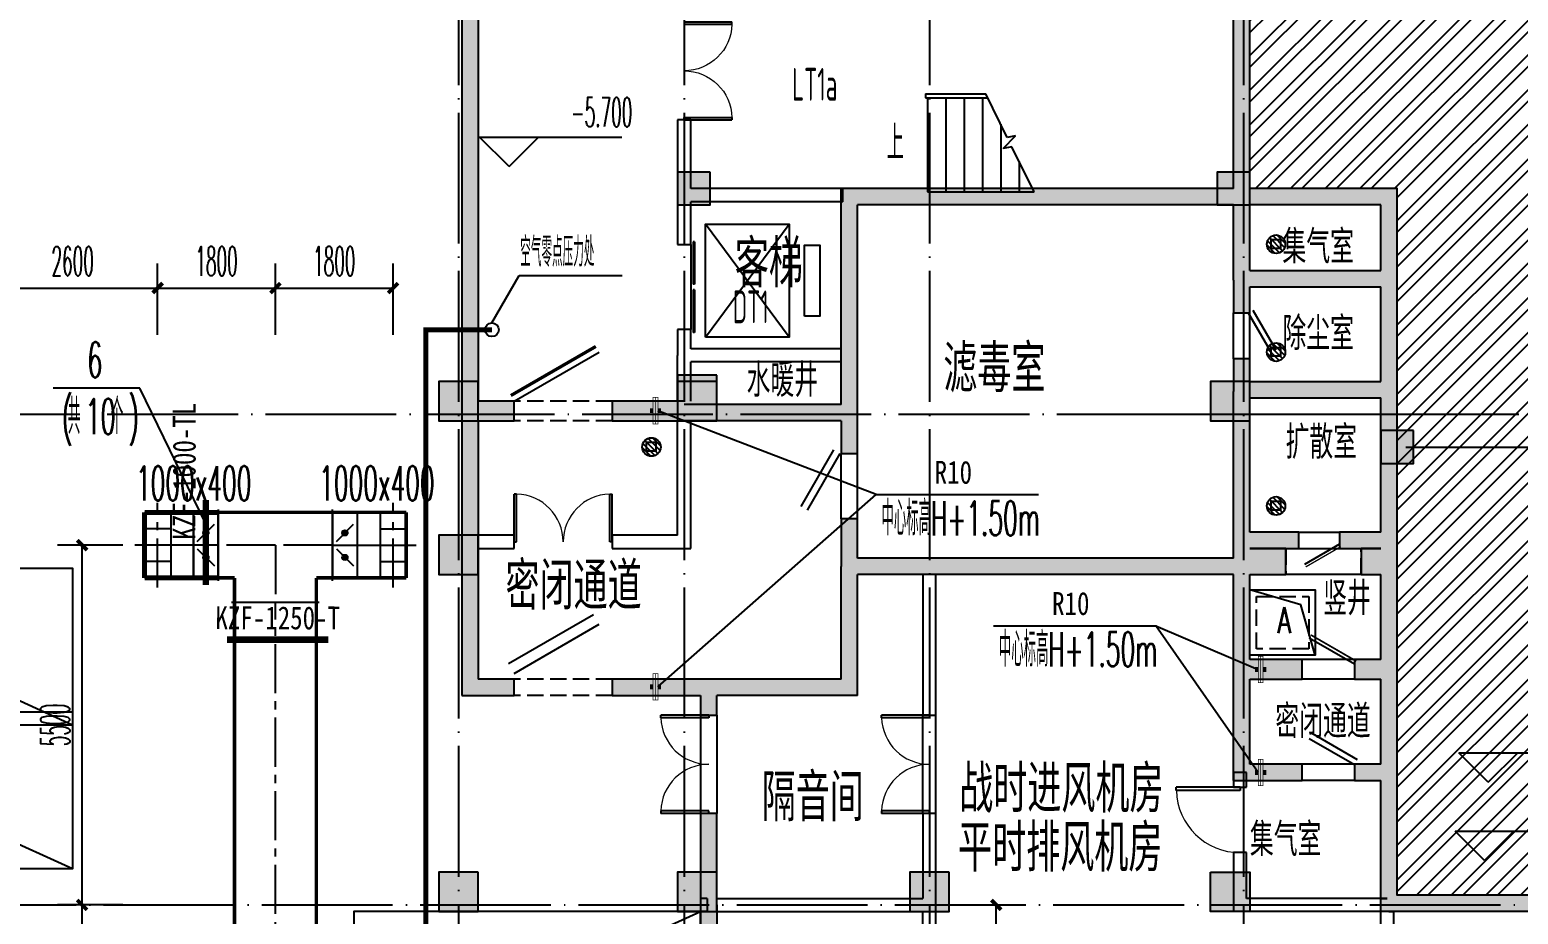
# Model space of a CAD drawing. Extents: x -888467 to -675969, y -675351 to -419232.
# Drawn here: x -767595 to -744836, y -475681 to -462161 of the extents above; entities that cross this region are included whole.
import ezdxf
from ezdxf.enums import TextEntityAlignment as Align

# ---------------------------------------------------------------- set-up
doc = ezdxf.new("R2010")
doc.units = 0
doc.header["$LTSCALE"] = 1000
for name, pattern in [('__DASH', [0.35, 0.25, -0.1]), ('CENTER2', [1.125, 0.75, -0.125, 0.125, -0.125]), ('DASH', [0.35, 0.25, -0.1]), ('DOTE', [2.42, 2, -0.2, 0.02, -0.2])]:
    doc.linetypes.add(name, pattern=pattern)
doc.layers.get('0').update_dxf_attribs({"linetype": 'CONTINUOUS'})
doc.layers.get('Defpoints').update_dxf_attribs({"linetype": 'CONTINUOUS'})
for name, color, linetype in [('A-ANNO-IDEN', 3, 'CONTINUOUS'), ('A-Pkng-Bdry', 132, 'CONTINUOUS'), ('A-WALL-PATT', 252, 'CONTINUOUS'), ('ACS_COM', 7, 'CONTINUOUS'), ('ACS_COM_BZ', 3, 'CONTINUOUS'), ('ACS_SFG_FM', 3, 'CONTINUOUS'), ('AXIS', 3, 'CONTINUOUS'), ('DIM_LEAD', 3, 'CONTINUOUS'), ('DOTE', 252, 'CONTINUOUS'), ('DUCT-送风中心线', 5, 'CENTER2'), ('DUCT-送风标注', 3, 'CONTINUOUS'), ('DUCT-送风法兰', 3, 'CONTINUOUS'), ('DUCT-送风管', 4, 'CONTINUOUS'), ('DUCT-送风管端线', 3, 'CONTINUOUS'), ('FK', 2, 'CONTINUOUS'), ('PIPE-暖供水', 3, 'CONTINUOUS'), ('TH_DIM', 3, 'CONTINUOUS'), ('ZX', 1, 'CENTER2'), ('停车', 32, 'CONTINUOUS'), ('建筑层', 253, 'CONTINUOUS'), ('抗震支吊架', 2, 'CONTINUOUS'), ('结构柱子', 253, 'CONTINUOUS'), ('设备标注', 3, 'CONTINUOUS'), ('设备编号', 3, 'CONTINUOUS'), ('面积', 6, 'CONTINUOUS'), ('风量标注', 3, 'CONTINUOUS'), ('风阀', 3, 'CONTINUOUS')]:
    doc.layers.add(name, color=color, linetype=linetype)
doc.styles.add('-黑体', font='', dxfattribs={"width": 0.8})
doc.styles.add('_TCH_DIM', font='simplex.shx', dxfattribs={"width": 0.6, "bigfont": 'gbcbig.shx'})
doc.styles.add('_TCH_DIM_T3', font='simplex.shx', dxfattribs={"width": 0.423529, "bigfont": 'gbcbig.shx'})
doc.styles.add('A_DIM', font='simplex.shx', dxfattribs={"width": 0.7, "bigfont": 'gbcbig.shx'})
doc.styles.add('hxd', font='simplex.shx', dxfattribs={"width": 0.5, "bigfont": 'gbcbig.shx'})
doc.styles.add('HZF', font='simplex.shx', dxfattribs={"width": 0.5, "bigfont": 'gbcbig.shx'})
doc.styles.add('kzcad', font='', dxfattribs={"width": 0.8})
doc.styles.get("Standard").update_dxf_attribs({"font": 'GBENOR', "bigfont": 'GBCBIG'})
doc.styles.add('房间名称', font='simplex.shx', dxfattribs={"width": 0.75, "bigfont": 'gbcbig.shx'})
doc.styles.get('-黑体').set_extended_font_data('SimHei')
doc.styles.get('kzcad').set_extended_font_data('SimSun')
doc.dimstyles.new('_TCH_ARCH&&150', dxfattribs={"dimtxt": 446.25, "dimasz": 150, "dimexe": 375, "dimexo": 450, "dimgap": 189.375, "dimtad": 1, "dimdec": 0, "dimzin": 0, "dimdsep": 46, "dimtxsty": '_TCH_DIM_T3', "dimblk": 'ARCHTICK', "dimcen": 0.09, "dimclrt": 7, "dimazin": 2, "dimtfac": 1, "dimtdec": 0, "dimtix": 1, "dimtmove": 2, "dimatfit": 3, "dimfxl": 1, "dimtolj": 1, "dimtzin": 0, "dimarcsym": 0})

# ---------------------------------------------------------------- blocks, each defined once
blk = doc.blocks.new('ltcw')
at = {"layer": 'A-Pkng-Bdry', "color": 252}
blk.add_line((28605, 362729), (26205, 357429), dxfattribs=at)
for points in [[(28605, 357429), (26205, 357429), (26205, 362729), (28605, 362729)], [(28231, 358629), (26580, 358629), (26580, 358710), (28231, 358710)]]:
    blk.add_lwpolyline(points, close=True, dxfattribs=at)
blk = doc.blocks.new('$TwtSys$00000329')
for p, q in [((35, -87, 0), (-87, 35, 0)), ((66, -66, 0), (-67, 67, 0)), ((87, -32, 0), (-33, 88, 0)), ((92, 12, 0), (11, 92, 0)), ((-8, -94, 0), (-92, -10, 0))]:
    blk.add_line(p, q)
at = {"elevation": 0}
blk.add_lwpolyline([(-51, 48), (45, 48), (45, -42), (-51, -42)], close=True, dxfattribs=at)
blk.add_circle((0, 0, 0), 93.9)
blk = doc.blocks.new('A$C1260170F')
at = {"layer": 'FK'}
for p, q in [((200, 147), (200, 1147)), ((200, 1147), (600, 1147)), ((600, 147), (600, 1147)), ((200, 897), (600, 897)), ((200, 647), (600, 647)), ((200, 397), (600, 397)), ((600, 147), (200, 147))]:
    blk.add_line(p, q, dxfattribs=at)
at = {"layer": 'ZX', "color": 5}
for p, q in [((400, 1295), (400, 0)), ((0, 647), (800, 647))]:
    blk.add_line(p, q, dxfattribs=at)
blk = doc.blocks.new('00000556Cent')
at = {"color": 0, "linetype": 'ByBlock', "lineweight": -2}
for p, q in [((175, 75), (-175, 425)), ((175, -75), (-175, -425))]:
    blk.add_line(p, q, dxfattribs=at)
for centre, radius in [((0, 250), 55.4), ((0, 250), 37.5), ((0, 250), 26.8), ((0, -250), 55.4), ((0, -250), 37.5), ((0, -250), 26.8)]:
    blk.add_circle(centre, radius, dxfattribs=at)
blk = doc.blocks.new('00000556Body')
at = {"color": 0, "linetype": 'ByBlock', "lineweight": -2}
for p, q in [((250, 500), (-250, 500)), ((-250, -500), (-250, 500)), ((250, -500), (250, 500)), ((-250, -500), (250, -500))]:
    blk.add_line(p, q, dxfattribs=at)
blk = doc.blocks.new('A$C7F9B6DC1')
at = {"layer": '风阀', "ltscale": 1000}
for p, q in [((80, -60, -1200), (-80, -60, -1200)), ((-80, -60, -1200), (80, -60, -1200))]:
    blk.add_line(p, q, dxfattribs=at)
at = {"layer": '风阀', "ltscale": 1000, "xscale": 0.1200000001117587, "zscale": 0.3999999999996362, "rotation": 270}
for name, yscale in [('00000556Body', 0.1600000001490116), ('00000556Cent', 0.1200000001117587)]:
    blk.add_blockref(name, (0, -30), dxfattribs=dict(at, yscale=yscale))
blk = doc.blocks.new('sdasd')
at = {"layer": 'ACS_SFG_FM', "const_width": 75}
for points in [[(7826135, 21208926), (7826182, 21208926)], [(7826305, 21208926), (7826257, 21208926)]]:
    blk.add_lwpolyline(points, dxfattribs=at)
at = {"layer": 'DUCT-送风标注', "const_width": 10}
blk.add_lwpolyline([(7826257, 21209128), (7826257, 21208724), (7826182, 21208724), (7826182, 21209128)], close=True, dxfattribs=at)
blk.add_lwpolyline([(7826220, 21209128), (7826220, 21208724)], dxfattribs=at)
blk = doc.blocks.new('A$C2B1B7B0A')
at = {"layer": '结构柱子'}
h = blk.add_hatch(color=253, dxfattribs=at)
h.dxf.hatch_style = 1
h.paths.add_polyline_path([(99450, 36000), (98950, 36000), (98950, 35500), (99450, 35500)])
h = blk.add_hatch(color=253, dxfattribs=at)
h.dxf.hatch_style = 1
h.paths.add_polyline_path([(107700, 36000), (107200, 36000), (107200, 35500), (107700, 35500)])
h = blk.add_hatch(color=253, dxfattribs=at)
h.dxf.hatch_style = 1
h.paths.add_polyline_path([(95900, 32800), (95300, 32800), (95300, 32200), (95900, 32200)])
h = blk.add_hatch(color=253, dxfattribs=at)
h.dxf.hatch_style = 1
h.paths.add_polyline_path([(99550, 32900), (98950, 32900), (98950, 32200), (99550, 32200)])
h = blk.add_hatch(color=253, dxfattribs=at)
h.dxf.hatch_style = 1
h.paths.add_polyline_path([(107700, 32800), (107100, 32800), (107100, 32200), (107700, 32200)])
h = blk.add_hatch(color=253, dxfattribs=at)
h.dxf.hatch_style = 1
h.paths.add_polyline_path([(110200, 32050), (109700, 32050), (109700, 31550), (110200, 31550)])
h = blk.add_hatch(color=253, dxfattribs=at)
h.dxf.hatch_style = 1
h.paths.add_polyline_path([(95900, 30450), (95300, 30450), (95300, 29850), (95900, 29850)])
h = blk.add_hatch(color=253, dxfattribs=at)
h.dxf.hatch_style = 1
h.paths.add_polyline_path([(95900, 25300), (95300, 25300), (95300, 24700), (95900, 24700)])
h = blk.add_hatch(color=253, dxfattribs=at)
h.dxf.hatch_style = 1
h.paths.add_polyline_path([(99550, 25300), (98950, 25300), (98950, 24700), (99550, 24700)])
h = blk.add_hatch(color=253, dxfattribs=at)
h.dxf.hatch_style = 1
h.paths.add_polyline_path([(103100, 25300), (102500, 25300), (102500, 24700), (103100, 24700)])
h = blk.add_hatch(color=253, dxfattribs=at)
h.dxf.hatch_style = 1
h.paths.add_polyline_path([(107100, 25300), (107700, 25300), (107700, 24700), (107100, 24700)])
at = {"layer": '结构柱子', "color": 253}
for points in [[(99450, 36000), (98950, 36000), (98950, 35500), (99450, 35500)], [(107700, 36000), (107200, 36000), (107200, 35500), (107700, 35500)], [(95900, 32800), (95300, 32800), (95300, 32200), (95900, 32200)], [(99550, 32900), (98950, 32900), (98950, 32200), (99550, 32200)], [(107700, 32800), (107100, 32800), (107100, 32200), (107700, 32200)], [(110200, 32050), (109700, 32050), (109700, 31550), (110200, 31550)], [(95900, 30450), (95300, 30450), (95300, 29850), (95900, 29850)], [(95900, 25300), (95300, 25300), (95300, 24700), (95900, 24700)], [(99550, 25300), (98950, 25300), (98950, 24700), (99550, 24700)], [(103100, 25300), (102500, 25300), (102500, 24700), (103100, 24700)], [(107100, 25300), (107700, 25300), (107700, 24700), (107100, 24700)]]:
    blk.add_lwpolyline(points, close=True, dxfattribs=at)
blk = doc.blocks.new('_ArchTick')
at = {"color": 0, "linetype": 'ByBlock', "const_width": 0.4}
blk.add_lwpolyline([(-0.5, -0.5), (0.5, 0.5)], dxfattribs=at)
blk = doc.blocks.new('*D518')
at = {"layer": 'Defpoints', "color": 0, "transparency": 16777216}
for p in [(-753844, -475539), (-752818, -475539), (-753844, -477539)]:
    blk.add_point(p, dxfattribs=at)
at = {"layer": 'TH_DIM', "color": 0, "lineweight": -2, "transparency": 16777216}
for p, q in [((-753394, -475539), (-752443, -475539)), ((-752818, -477539), (-752818, -475539)), ((-753394, -477539), (-752443, -477539))]:
    blk.add_line(p, q, dxfattribs=at)
at = {"layer": 'TH_DIM', "color": 0, "lineweight": -2, "transparency": 16777216, "xscale": 150, "yscale": 150, "zscale": 150}
for p, rotation in [((-752818, -475539), 90), ((-752818, -477539), 270)]:
    blk.add_blockref('_ArchTick', p, dxfattribs=dict(at, rotation=rotation))
at = {"layer": 'TH_DIM', "color": 7, "transparency": 16777216, "insert": (-753231, -476539), "char_height": 446.2, "attachment_point": 5, "rotation": 90, "style": '_TCH_DIM_T3'}
blk.add_mtext('\\A1;2000', dxfattribs=at)
blk = doc.blocks.new('*D555')
at = {"layer": 'Defpoints', "color": 0, "transparency": 16777216}
for p in [(-766795, -475539), (-765724, -475539), (-765724, -483339)]:
    blk.add_point(p, dxfattribs=at)
at = {"layer": 'TH_DIM', "color": 0, "lineweight": -2, "transparency": 16777216}
for p, q in [((-766174, -475539), (-767170, -475539)), ((-766795, -483339), (-766795, -475539)), ((-766174, -483339), (-767170, -483339))]:
    blk.add_line(p, q, dxfattribs=at)
at = {"layer": 'TH_DIM', "color": 0, "lineweight": -2, "transparency": 16777216, "xscale": 150, "yscale": 150, "zscale": 150}
for p, rotation in [((-766795, -475539), 90), ((-766795, -483339), 270)]:
    blk.add_blockref('_ArchTick', p, dxfattribs=dict(at, rotation=rotation))
at = {"layer": 'TH_DIM', "color": 7, "transparency": 16777216, "insert": (-767207, -479439), "char_height": 446.2, "attachment_point": 5, "rotation": 90, "style": '_TCH_DIM_T3'}
blk.add_mtext('\\A1;7800', dxfattribs=at)
blk = doc.blocks.new('*D556')
at = {"layer": 'Defpoints', "color": 0, "transparency": 16777216}
for p in [(-766795, -470039), (-765724, -470039), (-765724, -475539)]:
    blk.add_point(p, dxfattribs=at)
at = {"layer": 'TH_DIM', "color": 0, "lineweight": -2, "transparency": 16777216}
for p, q in [((-766174, -470039), (-767170, -470039)), ((-766795, -475539), (-766795, -470039)), ((-766174, -475539), (-767170, -475539))]:
    blk.add_line(p, q, dxfattribs=at)
at = {"layer": 'TH_DIM', "color": 0, "lineweight": -2, "transparency": 16777216, "xscale": 150, "yscale": 150, "zscale": 150}
for p, rotation in [((-766795, -470039), 90), ((-766795, -475539), 270)]:
    blk.add_blockref('_ArchTick', p, dxfattribs=dict(at, rotation=rotation))
at = {"layer": 'TH_DIM', "color": 7, "transparency": 16777216, "insert": (-767207, -472789), "char_height": 446.2, "attachment_point": 5, "rotation": 90, "style": '_TCH_DIM_T3'}
blk.add_mtext('\\A1;5500', dxfattribs=at)
blk = doc.blocks.new('*D579')
at = {"layer": 'Defpoints', "color": 0, "transparency": 16777216}
for p in [(-762039, -466109), (-763839, -467276), (-762039, -467276)]:
    blk.add_point(p, dxfattribs=at)
at = {"layer": 'TH_DIM', "color": 0, "lineweight": -2, "transparency": 16777216}
for p, q in [((-763839, -466826), (-763839, -465734)), ((-762039, -466826), (-762039, -465734)), ((-763839, -466109), (-762039, -466109))]:
    blk.add_line(p, q, dxfattribs=at)
at = {"layer": 'TH_DIM', "color": 0, "lineweight": -2, "transparency": 16777216, "xscale": 150, "yscale": 150, "zscale": 150, "rotation": 180}
blk.add_blockref('_ArchTick', (-763839, -466109), dxfattribs=at)
at = {"layer": 'TH_DIM', "color": 0, "lineweight": -2, "transparency": 16777216, "xscale": 150, "yscale": 150, "zscale": 150}
blk.add_blockref('_ArchTick', (-762039, -466109), dxfattribs=at)
at = {"layer": 'TH_DIM', "color": 7, "transparency": 16777216, "insert": (-762939, -465697), "char_height": 446.2, "attachment_point": 5, "style": '_TCH_DIM_T3'}
blk.add_mtext('\\A1;1800', dxfattribs=at)
blk = doc.blocks.new('*D580')
at = {"layer": 'Defpoints', "color": 0, "transparency": 16777216}
for p in [(-763839, -466109), (-765639, -467276), (-763839, -467276)]:
    blk.add_point(p, dxfattribs=at)
at = {"layer": 'TH_DIM', "color": 0, "lineweight": -2, "transparency": 16777216}
for p, q in [((-765639, -466826), (-765639, -465734)), ((-763839, -466826), (-763839, -465734)), ((-765639, -466109), (-763839, -466109))]:
    blk.add_line(p, q, dxfattribs=at)
at = {"layer": 'TH_DIM', "color": 0, "lineweight": -2, "transparency": 16777216, "xscale": 150, "yscale": 150, "zscale": 150, "rotation": 180}
blk.add_blockref('_ArchTick', (-765639, -466109), dxfattribs=at)
at = {"layer": 'TH_DIM', "color": 0, "lineweight": -2, "transparency": 16777216, "xscale": 150, "yscale": 150, "zscale": 150}
blk.add_blockref('_ArchTick', (-763839, -466109), dxfattribs=at)
at = {"layer": 'TH_DIM', "color": 7, "transparency": 16777216, "insert": (-764739, -465697), "char_height": 446.2, "attachment_point": 5, "style": '_TCH_DIM_T3'}
blk.add_mtext('\\A1;1800', dxfattribs=at)
blk = doc.blocks.new('*D581')
at = {"layer": 'Defpoints', "color": 0, "transparency": 16777216}
for p in [(-765639, -466109), (-768239, -467276), (-765639, -467276)]:
    blk.add_point(p, dxfattribs=at)
at = {"layer": 'TH_DIM', "color": 0, "lineweight": -2, "transparency": 16777216}
for p, q in [((-768239, -466826), (-768239, -465734)), ((-765639, -466826), (-765639, -465734)), ((-768239, -466109), (-765639, -466109))]:
    blk.add_line(p, q, dxfattribs=at)
at = {"layer": 'TH_DIM', "color": 0, "lineweight": -2, "transparency": 16777216, "xscale": 150, "yscale": 150, "zscale": 150, "rotation": 180}
blk.add_blockref('_ArchTick', (-768239, -466109), dxfattribs=at)
at = {"layer": 'TH_DIM', "color": 0, "lineweight": -2, "transparency": 16777216, "xscale": 150, "yscale": 150, "zscale": 150}
blk.add_blockref('_ArchTick', (-765639, -466109), dxfattribs=at)
at = {"layer": 'TH_DIM', "color": 7, "transparency": 16777216, "insert": (-766939, -465697), "char_height": 446.2, "attachment_point": 5, "style": '_TCH_DIM_T3'}
blk.add_mtext('\\A1;2600', dxfattribs=at)
blk = doc.blocks.new('$DorLib2D$00000002')
for p, q in [((-0.5, 0), (-0.5, 0.4875)), ((-0.475, 0.4875), (-0.5, 0.4875)), ((-0.475, 0), (-0.475, 0.4875)), ((0.475, 0), (0.475, 0.4875)), ((0.475, 0.4875), (0.5, 0.4875)), ((0.5, 0), (0.5, 0.4875)), ((-0.5, 0), (-0.475, 0)), ((0.5, 0), (0.475, 0))]:
    blk.add_line(p, q)
at = {"lineweight": 13}
for centre, start, end in [((-0.4875, 0), 0, 88.53072), ((0.4875, 0), 91.46928, 180)]:
    blk.add_arc(centre, 0.4875, start, end, dxfattribs=at)
blk = doc.blocks.new('$DorLib2D$00000180')
at = {"color": 0}
for p, q in [((-0.557, 0.242), (0.309, 0.742)), ((-0.5, 0.143), (0.366, 0.643))]:
    blk.add_line(p, q, dxfattribs=at)
blk = doc.blocks.new('$DORLIB2D$00000127')
at = {"color": 0}
for points in [[(-0.533, 0.795), (-0.533, 0.69)], [(-0.033, 0.795), (-0.533, 0.795)], [(-0.033, 0.795), (-0.033, 0.69)], [(0.533, 0.795), (0.033, 0.795)], [(0.033, 0.795), (0.033, 0.69)], [(0.533, 0.795), (0.533, 0.69)], [(-0.033, 0.69), (-0.533, 0.69)], [(0.533, 0.69), (0.033, 0.69)], [(0.5, 0.5), (-0.5, 0.5)]]:
    blk.add_lwpolyline(points, dxfattribs=at)
blk = doc.blocks.new('$DorLib2D$00000193')
at = {"color": 0}
blk.add_line((-0.5, 0.1), (0.366, 0.6), dxfattribs=at)
at = {"color": 0, "const_width": 0.0333}
blk.add_lwpolyline([(-0.533, 0.158), (0.333, 0.658)], dxfattribs=at)
blk = doc.blocks.new('$DorLib2D$00000001')
for p, q in [((0.45, 0.975), (0.5, 0.975)), ((0.45, 0), (0.45, 0.975)), ((0.5, 0), (0.5, 0.975)), ((0.5, 0), (0.45, 0))]:
    blk.add_line(p, q)
at = {"lineweight": 13}
blk.add_arc((0.475, 0), 0.975, 91.4693, 180, dxfattribs=at)

msp = doc.modelspace()

# ---------------------------------------------------------------- hatches: boundary and pattern name
at = {"layer": 'A-WALL-PATT'}
for points in [[(-760739.1, -461588.7), (-760989.1, -461338.7), (-760989.1, -468038.7), (-760822.4, -468005.4), (-760739.1, -467838.7)], [(-749064.1, -464713.7), (-748939.1, -464588.7), (-748939.1, -461738.7), (-749189.1, -461738.7), (-749189.1, -464588.7)], [(-749064.1, -464713.7), (-749189.1, -464588.7), (-755189.1, -464588.7), (-754939.1, -464838.7), (-749189.1, -464838.7)], [(-755189.1, -467138.7), (-754939.1, -467138.7), (-754939.1, -464838.7), (-755189.1, -464588.7)], [(-749022.4, -465972.1), (-748939.1, -465838.7), (-748939.1, -464838.7), (-749064.1, -464713.7), (-749189.1, -464838.7), (-749189.1, -465988.7)], [(-746939.1, -464838.7), (-746689.1, -464588.7), (-748939.1, -464588.7), (-749064.1, -464713.7), (-748939.1, -464838.7)], [(-746855.8, -465972.1), (-746689.1, -465988.7), (-746689.1, -464588.7), (-746939.1, -464838.7), (-746939.1, -465838.7)], [(-749022.4, -465972.1), (-748939.1, -466088.7), (-746939.1, -466088.7), (-746855.8, -465972.1), (-746939.1, -465838.7), (-748939.1, -465838.7)], [(-749189.1, -465988.7), (-749189.1, -466488.7), (-748939.1, -466488.7), (-748939.1, -466088.7), (-749022.4, -465972.1)], [(-746855.8, -467672.1), (-746689.1, -467688.7), (-746689.1, -465988.7), (-746855.8, -465972.1), (-746939.1, -466088.7), (-746939.1, -467538.7)], [(-755105.8, -468022.1), (-754939.1, -468038.7), (-754939.1, -467138.7), (-755189.1, -467138.7), (-755189.1, -467888.7)], [(-748939.1, -467538.7), (-748939.1, -467188.7), (-749189.1, -467188.7), (-749189.1, -467688.7), (-749022.4, -467672.1)], [(-749022.4, -469972.1), (-748939.1, -469838.7), (-748939.1, -467788.7), (-749022.4, -467672.1), (-749189.1, -467688.7), (-749189.1, -469988.7)], [(-749022.4, -467672.1), (-748939.1, -467788.7), (-746939.1, -467788.7), (-746855.8, -467672.1), (-746939.1, -467538.7), (-748939.1, -467538.7)], [(-746855.8, -469972.1), (-746689.1, -469988.7), (-746689.1, -467688.7), (-746855.8, -467672.1), (-746939.1, -467788.7), (-746939.1, -469838.7)], [(-760739.1, -468138.7), (-760189.1, -468138.7), (-760189.1, -467838.7), (-760739.1, -467838.7), (-760822.4, -468005.4)], [(-757589.1, -467838.7), (-758689.1, -467838.7), (-758689.1, -468138.7), (-757589.1, -468138.7)], [(-755105.8, -468022.1), (-755189.1, -467888.7), (-757589.1, -467888.7), (-757589.1, -468138.7), (-755189.1, -468138.7)], [(-760822.4, -468005.4), (-760989.1, -468038.7), (-760989.1, -469988.7), (-760739.1, -469988.7), (-760739.1, -468138.7)], [(-755189.1, -468138.7), (-755189.1, -468638.7), (-754939.1, -468638.7), (-754939.1, -468038.7), (-755105.8, -468022.1)], [(-754939.1, -470238.7), (-754939.1, -469638.7), (-755189.1, -469638.7), (-755189.1, -470363.7), (-755022.4, -470363.7)], [(-748939.1, -470088.7), (-748189.1, -470088.7), (-748189.1, -469838.7), (-748939.1, -469838.7), (-749022.4, -469972.1)], [(-746939.1, -469838.7), (-747569.1, -469838.7), (-747569.1, -470088.7), (-746939.1, -470088.7), (-746855.8, -469972.1)], [(-760739.1, -469988.7), (-760989.1, -469988.7), (-760989.1, -472338.7), (-760739.1, -472088.7)], [(-749064.1, -470326.2), (-748939.1, -470088.7), (-749022.4, -469972.1), (-749189.1, -469988.7), (-749189.1, -470238.7)], [(-748939.1, -470488.7), (-748389.1, -470488.7), (-748389.1, -470088.7), (-748939.1, -470088.7), (-749064.1, -470326.2)], [(-746939.1, -470088.7), (-747239.1, -470088.7), (-747239.1, -470488.7), (-746939.1, -470488.7), (-746855.8, -470313.7)], [(-746855.8, -470313.7), (-746689.1, -470363.7), (-746689.1, -469988.7), (-746855.8, -469972.1), (-746939.1, -470088.7)], [(-755189.1, -472088.7), (-754939.1, -472338.7), (-754939.1, -470488.7), (-755022.4, -470363.7), (-755189.1, -470363.7)], [(-753839.1, -470488.7), (-753839.1, -470238.7), (-754939.1, -470238.7), (-755022.4, -470363.7), (-754939.1, -470488.7)], [(-749064.1, -470326.2), (-749189.1, -470238.7), (-753839.1, -470238.7), (-753839.1, -470488.7), (-749189.1, -470488.7)], [(-749022.4, -471955.4), (-748939.1, -471788.7), (-748939.1, -470488.7), (-749064.1, -470326.2), (-749189.1, -470488.7), (-749189.1, -471988.7)], [(-746855.8, -471955.4), (-746689.1, -471988.7), (-746689.1, -470363.7), (-746855.8, -470313.7), (-746939.1, -470488.7), (-746939.1, -471788.7)], [(-749189.1, -473638.7), (-748939.1, -473388.7), (-748939.1, -472088.7), (-749022.4, -471955.4), (-749189.1, -471988.7)], [(-748939.1, -472088.7), (-748139.1, -472088.7), (-748139.1, -471788.7), (-748939.1, -471788.7), (-749022.4, -471955.4)], [(-746939.1, -471788.7), (-747339.1, -471788.7), (-747339.1, -472088.7), (-746939.1, -472088.7), (-746855.8, -471955.4)], [(-746855.8, -473513.7), (-746689.1, -473513.7), (-746689.1, -471988.7), (-746855.8, -471955.4), (-746939.1, -472088.7), (-746939.1, -473388.7)], [(-760989.1, -472338.7), (-760189.1, -472338.7), (-760189.1, -472088.7), (-760739.1, -472088.7)], [(-757189.1, -472088.7), (-758689.1, -472088.7), (-758689.1, -472338.7), (-757339.1, -472338.7), (-757205.8, -472255.4)], [(-754939.1, -472338.7), (-755189.1, -472088.7), (-757189.1, -472088.7), (-757205.8, -472255.4), (-757089.1, -472338.7)], [(-757339.1, -472338.7), (-757339.1, -472638.7), (-757089.1, -472638.7), (-757089.1, -472338.7), (-757205.8, -472255.4)], [(-749189.1, -473638.7), (-748139.1, -473638.7), (-748139.1, -473388.7), (-748939.1, -473388.7)], [(-746939.1, -473388.7), (-747339.1, -473388.7), (-747339.1, -473638.7), (-746939.1, -473638.7), (-746855.8, -473513.7)], [(-746939.1, -475638.7), (-746689.1, -475388.7), (-746689.1, -473513.7), (-746855.8, -473513.7), (-746939.1, -473638.7)], [(-757089.1, -475538.7), (-757089.1, -474138.7), (-757339.1, -474138.7), (-757339.1, -475538.7)], [(-741339.1, -475638.7), (-741339.1, -475388.7), (-746689.1, -475388.7), (-746939.1, -475638.7)], [(-757089.1, -475538.7), (-757339.1, -475538.7), (-757339.1, -479538.7), (-757172.4, -479522.1), (-757089.1, -479388.7)]]:
    msp.add_hatch(color=256, dxfattribs=at).paths.add_polyline_path(points)
at = {"layer": 'PIPE-暖供水', "linetype": 'Continuous'}
for points in [[(-761539.1, -466746.5), (-761576.6, -466746.5), (-761576.6, -466709)], [(-761539.1, -466746.5), (-761539.1, -466709), (-761576.6, -466709)]]:
    msp.add_hatch(color=256, dxfattribs=at).paths.add_polyline_path(points)
at = {"layer": '建筑层'}
h = msp.add_hatch(dxfattribs=at)
h.set_pattern_fill('金属', color=253, scale=150)
h.set_pattern_definition([(45, (-2303341.2, -1522689.87), (-265.16504, 265.16504), []), (45, (-2303164.44, -1522689.87), (-265.16504, 265.16504), [])])
h.paths.add_polyline_path([(-757089.1, -461338.7), (-757089.1, -453838.7), (-735789.1, -453838.7), (-735789.1, -456588.7), (-733289.1, -456588.7), (-733289.1, -475388.7), (-746689.1, -475388.7), (-746689.1, -464588.7), (-748939.1, -464588.7), (-748939.1, -461338.7)])
h.paths.add_polyline_path([(-735039.1, -464588.7), (-741439.1, -464588.7), (-741439.1, -461638.7), (-735039.1, -461638.7)], flags=16)
h = msp.add_hatch(color=253, dxfattribs=at)
h.dxf.hatch_style = 1
h.paths.add_polyline_path([(-757189.1, -464338.7), (-757689.1, -464338.7), (-757689.1, -464838.7), (-757189.1, -464838.7)])
h = msp.add_hatch(color=253, dxfattribs=at)
h.dxf.hatch_style = 1
h.paths.add_polyline_path([(-748939.1, -464338.7), (-749439.1, -464338.7), (-749439.1, -464838.7), (-748939.1, -464838.7)])
h = msp.add_hatch(color=253, dxfattribs=at)
h.dxf.hatch_style = 1
h.paths.add_polyline_path([(-760739.1, -467538.7), (-761339.1, -467538.7), (-761339.1, -468138.7), (-760739.1, -468138.7)])
h = msp.add_hatch(color=253, dxfattribs=at)
h.dxf.hatch_style = 1
h.paths.add_polyline_path([(-757089.1, -467538.7), (-757689.1, -467538.7), (-757689.1, -468138.7), (-757089.1, -468138.7)])
h = msp.add_hatch(color=253, dxfattribs=at)
h.dxf.hatch_style = 1
h.paths.add_polyline_path([(-748939.1, -467538.7), (-749539.1, -467538.7), (-749539.1, -468138.7), (-748939.1, -468138.7)])
h = msp.add_hatch(color=253, dxfattribs=at)
h.dxf.hatch_style = 1
h.paths.add_polyline_path([(-746439.1, -468288.7), (-746939.1, -468288.7), (-746939.1, -468788.7), (-746439.1, -468788.7)])
h = msp.add_hatch(color=253, dxfattribs=at)
h.dxf.hatch_style = 1
h.paths.add_polyline_path([(-760739.1, -469888.6), (-761339.1, -469888.6), (-761339.1, -470488.6), (-760739.1, -470488.6)])
h = msp.add_hatch(color=253, dxfattribs=at)
h.dxf.hatch_style = 1
h.paths.add_polyline_path([(-760739.1, -475038.7), (-761339.1, -475038.7), (-761339.1, -475638.7), (-760739.1, -475638.7)])
h = msp.add_hatch(color=253, dxfattribs=at)
h.dxf.hatch_style = 1
h.paths.add_polyline_path([(-757089.1, -475038.7), (-757689.1, -475038.7), (-757689.1, -475638.7), (-757089.1, -475638.7)])
h = msp.add_hatch(color=253, dxfattribs=at)
h.dxf.hatch_style = 1
h.paths.add_polyline_path([(-753539.1, -475038.7), (-754139.1, -475038.7), (-754139.1, -475638.7), (-753539.1, -475638.7)])
h = msp.add_hatch(color=253, dxfattribs=at)
h.dxf.hatch_style = 1
h.paths.add_polyline_path([(-749539.1, -475038.7), (-748939.1, -475038.7), (-748939.1, -475638.7), (-749539.1, -475638.7)])

# ---------------------------------------------------------------- linework, layer by layer
at = {"layer": 'A-ANNO-IDEN', "color": 253}
msp.add_lwpolyline([(-754009.1, -463888.7, 0, 0, 0), (-753199.1, -463888.7, 120, 0, 0), (-752749.1, -463888.7, 0, 0, 0)], format="xyseb", dxfattribs=at)
at = {"layer": 'ACS_COM_BZ'}
for p, q in [((-754655.5, -469267.2, -3631.3), (-752173.6, -469267.2, -3631.3)), ((-752860.3, -471272.7, 360), (-750378.4, -471272.7, 360))]:
    msp.add_line(p, q, dxfattribs=at)
at = {"layer": 'AXIS'}
msp.add_line((-750728.1, -468038.7), (-744828.1, -468038.7), dxfattribs=at)
at = {"layer": 'DOTE', "linetype": 'DOTE'}
for p, q in [((-761039.1, -448908.1), (-761039.1, -497433.1)), ((-757589.1, -448908.1), (-757589.1, -497433.1)), ((-753839.1, -448908.1), (-753839.1, -497433.1)), ((-749039.1, -448908.1), (-749039.1, -497433.1)), ((-826910.2, -468038.7), (-748174.2, -468038.7)), ((-746553.4, -468538.7), (-713239.1, -468538.7)), ((-860846.2, -475538.7), (-713239.1, -475538.7))]:
    msp.add_line(p, q, dxfattribs=at)
at = {"layer": 'DUCT-送风中心线'}
for p, q in [((-764714.3, -470038.7), (-765839.1, -470038.7)), ((-763839.1, -470038.7), (-764714.1, -470038.7)), ((-762964.1, -470038.7), (-763839.1, -470038.7)), ((-763839.1, -470038.7), (-763839.1, -470913.7)), ((-762963.9, -470038.7), (-761839.1, -470038.7)), ((-763839.1, -483551), (-763839.1, -470913.9))]:
    msp.add_line(p, q, dxfattribs=at)
at = {"layer": 'DUCT-送风法兰'}
for p, q in [((-764714.2, -469493.7), (-764714.2, -470583.7)), ((-762964, -470583.7), (-762964, -469493.7)), ((-763169.1, -470913.8), (-764509.1, -470913.8))]:
    msp.add_line(p, q, dxfattribs=at)
at = {"layer": 'DUCT-送风管'}
for points, const_width in [([(-764714.3, -469538.7), (-765839.1, -469538.7)], 75), ([(-765839.1, -469538.7), (-765839.1, -470538.7)], 75), ([(-764714.1, -469538.7), (-762964.1, -469538.7)], 52.5), ([(-761839.1, -469538.7), (-762963.9, -469538.7)], 52.5), ([(-761839.1, -470538.7), (-761839.1, -469538.7)], 52.5), ([(-765839.1, -470538.7), (-764714.3, -470538.7)], 75), ([(-764464.1, -470538.7), (-764714.1, -470538.7)], 52.5), ([(-764464.1, -470913.7), (-764464.1, -470538.7)], 52.5), ([(-762964.1, -470538.7), (-763214.1, -470538.7)], 52.5), ([(-763214.1, -470538.7), (-763214.1, -470913.7)], 52.5), ([(-762963.9, -470538.7), (-761839.1, -470538.7)], 52.5), ([(-764464.1, -470913.9), (-764464.1, -483551)], 52.5), ([(-763214.1, -483551), (-763214.1, -470913.9)], 52.5)]:
    msp.add_lwpolyline(points, dxfattribs=dict(at, const_width=const_width))
at = {"layer": 'DUCT-送风管端线'}
for p, q in [((-764714.3, -470538.7), (-764714.3, -469538.7)), ((-764714.1, -470538.7), (-764714.1, -469538.7)), ((-762964.1, -469538.7), (-762964.1, -470538.7)), ((-762963.9, -469538.7), (-762963.9, -470538.7)), ((-763214.1, -470913.7), (-764464.1, -470913.7)), ((-763214.1, -470913.9), (-764464.1, -470913.9))]:
    msp.add_line(p, q, dxfattribs=at)
at = {"layer": 'PIPE-暖供水', "linetype": 'Continuous', "ltscale": 1.5, "const_width": 75}
for points in [[(-761539.1, -475891.8), (-761539.1, -466746.5)], [(-760528.1, -466746.5), (-761539.1, -466746.5)]]:
    msp.add_lwpolyline(points, dxfattribs=at)
at = {"layer": '建筑层', "color": 253}
for p, q in [((-760989.1, -461338.7), (-760989.1, -468038.7)), ((-760739.1, -461588.7), (-760739.1, -467838.7)), ((-749189.1, -464588.7), (-749189.1, -461738.7)), ((-748939.1, -464588.7), (-748939.1, -461738.7)), ((-753899.1, -463138.7), (-752978.1, -463138.7)), ((-753899.1, -463138.7), (-753899.1, -463198.7)), ((-753899.1, -463198.7), (-752948.5, -463198.7)), ((-753869.1, -463138.7), (-752978.1, -463138.7)), ((-753869.1, -463198.7), (-753869.1, -464638.7)), ((-753589.1, -463198.7), (-753589.1, -464638.7)), ((-753309.1, -463198.7), (-753309.1, -464638.7)), ((-753029.1, -463198.7), (-753029.1, -464638.7)), ((-752648.8, -463808.1), (-752978.1, -463138.7)), ((-757489.1, -463538.7), (-757689.1, -463538.7)), ((-757689.1, -463538.7), (-757689.1, -464688.7)), ((-757489.1, -464588.7), (-757489.1, -463538.7)), ((-760266.2, -464251.1), (-760716.2, -463801.1)), ((-760716.2, -463801.1), (-758539.8, -463801.1)), ((-760266.2, -464251.1), (-759816.2, -463801.1)), ((-752749.1, -463604.1), (-752749.1, -464638.7)), ((-752710.7, -463977.6), (-752524.5, -463783.5)), ((-752524.5, -463783.5), (-752648.8, -463808.1)), ((-752578.3, -463951.4), (-752710.7, -463977.6)), ((-752240.1, -464638.7), (-752578.3, -463951.4)), ((-752469.1, -464173.3), (-752469.1, -464638.7)), ((-757689.1, -464688.7), (-757689.1, -465444.3)), ((-755164.1, -464588.7), (-757489.1, -464588.7)), ((-749189.1, -464588.7), (-755189.1, -464588.7)), ((-755189.1, -467138.7), (-755189.1, -464588.7)), ((-755164.1, -464788.7), (-755164.1, -464588.7)), ((-753869.1, -464638.7), (-752240.1, -464638.7)), ((-746689.1, -464588.7), (-748939.1, -464588.7)), ((-746689.1, -465988.7), (-746689.1, -464588.7)), ((-757489.1, -465444.3), (-757489.1, -464788.7)), ((-755164.1, -464788.7), (-757489.1, -464788.7)), ((-749189.1, -464838.7), (-754939.1, -464838.7)), ((-754939.1, -467138.7), (-754939.1, -464838.7)), ((-749189.1, -465988.7), (-749189.1, -464838.7)), ((-746939.1, -464838.7), (-748939.1, -464838.7)), ((-748939.1, -465838.7), (-748939.1, -464838.7)), ((-746939.1, -465838.7), (-746939.1, -464838.7)), ((-757264.1, -466860.3), (-755984.1, -465133.9)), ((-755984.1, -466860.3), (-757264.1, -465133.9)), ((-757689.1, -465444.3), (-757489.1, -465444.3)), ((-748939.1, -465838.7), (-746939.1, -465838.7)), ((-749189.1, -465988.7), (-749189.1, -466488.7)), ((-746689.1, -467688.7), (-746689.1, -465988.7)), ((-748939.1, -466088.7), (-746939.1, -466088.7)), ((-748939.1, -466488.7), (-748939.1, -466088.7)), ((-746939.1, -467538.7), (-746939.1, -466088.7)), ((-749189.1, -467188.7), (-749189.1, -466488.7)), ((-749189.1, -466488.7), (-748939.1, -466488.7)), ((-748939.1, -467188.7), (-748939.1, -466488.7)), ((-757489.1, -466744.3), (-757689.1, -466744.3)), ((-757689.1, -466744.3), (-757689.1, -467138.7)), ((-757489.1, -467038.7), (-757489.1, -466744.3)), ((-757689.1, -467838.7), (-757689.1, -467138.7)), ((-755189.1, -467038.7), (-757489.1, -467038.7)), ((-755189.1, -467888.7), (-755189.1, -467138.7)), ((-754939.1, -468038.7), (-754939.1, -467138.7)), ((-748939.1, -467188.7), (-749189.1, -467188.7)), ((-749189.1, -467188.7), (-749189.1, -467688.7)), ((-748939.1, -467538.7), (-748939.1, -467188.7)), ((-755189.1, -467238.7), (-757489.1, -467238.7)), ((-757489.1, -467838.7), (-757489.1, -467238.7)), ((-748939.1, -467538.7), (-746939.1, -467538.7)), ((-760189.1, -467838.7), (-760739.1, -467838.7)), ((-760189.1, -468138.7), (-760189.1, -467838.7)), ((-757589.1, -467838.7), (-758689.1, -467838.7)), ((-758689.1, -467838.7), (-758689.1, -468138.7)), ((-755189.1, -467888.7), (-757589.1, -467888.7)), ((-749189.1, -469988.7), (-749189.1, -467688.7)), ((-748939.1, -469838.7), (-748939.1, -467788.7)), ((-748939.1, -467788.7), (-746939.1, -467788.7)), ((-746939.1, -469838.7), (-746939.1, -467788.7)), ((-746689.1, -469988.7), (-746689.1, -467688.7)), ((-760989.1, -468038.7), (-760989.1, -469988.7)), ((-754939.1, -468638.7), (-754939.1, -468038.7)), ((-760739.1, -468138.7), (-760739.1, -469988.7)), ((-760739.1, -468138.7), (-760189.1, -468138.7)), ((-758689.1, -468138.7), (-757589.1, -468138.7)), ((-757689.1, -469888.7), (-757689.1, -468138.7)), ((-755189.1, -468138.7), (-757589.1, -468138.7)), ((-757489.1, -470088.7), (-757489.1, -468138.7)), ((-755189.1, -468138.7), (-755189.1, -468638.7)), ((-755189.1, -469638.7), (-755189.1, -468638.7)), ((-755189.1, -468638.7), (-754939.1, -468638.7)), ((-754939.1, -469638.7), (-754939.1, -468638.7)), ((-754939.1, -469638.7), (-755189.1, -469638.7)), ((-755189.1, -469638.7), (-755189.1, -470363.7)), ((-754939.1, -470238.7), (-754939.1, -469638.7)), ((-760189.1, -469888.7), (-760739.1, -469888.7)), ((-760189.1, -470088.7), (-760189.1, -469888.7)), ((-757689.1, -469888.7), (-758689.1, -469888.7)), ((-758689.1, -469888.7), (-758689.1, -470088.7)), ((-748189.1, -469838.7), (-748939.1, -469838.7)), ((-748189.1, -470088.7), (-748189.1, -469838.7)), ((-748189.1, -469838.7), (-747569.1, -469838.7)), ((-746939.1, -469838.7), (-747569.1, -469838.7)), ((-747569.1, -469838.7), (-747569.1, -470088.7)), ((-760989.1, -469988.7), (-760989.1, -472338.7)), ((-760739.1, -469988.7), (-760739.1, -472088.7)), ((-760739.1, -470088.7), (-760189.1, -470088.7)), ((-758689.1, -470088.7), (-757489.1, -470088.7)), ((-749189.1, -470238.7), (-749189.1, -469988.7)), ((-748939.1, -470088.7), (-748939.1, -470088.7)), ((-748939.1, -470088.7), (-748189.1, -470088.7)), ((-748389.1, -470088.7), (-748939.1, -470088.7)), ((-748389.1, -470488.7), (-748389.1, -470088.7)), ((-748189.1, -470088.7), (-747569.1, -470088.7)), ((-747569.1, -470088.7), (-746939.1, -470088.7)), ((-746939.1, -470088.7), (-747239.1, -470088.7)), ((-747239.1, -470088.7), (-747239.1, -470488.7)), ((-746939.1, -470088.7), (-746939.1, -470088.7)), ((-746689.1, -470363.7), (-746689.1, -469988.7)), ((-755189.1, -472088.7), (-755189.1, -470363.7)), ((-753839.1, -470238.7), (-754939.1, -470238.7)), ((-749189.1, -470238.7), (-753839.1, -470238.7)), ((-746689.1, -471988.7), (-746689.1, -470363.7)), ((-753839.1, -470488.7), (-754939.1, -470488.7)), ((-754939.1, -472338.7), (-754939.1, -470488.7)), ((-753939.1, -470488.7), (-753939.1, -472638.7)), ((-749189.1, -470488.7), (-753839.1, -470488.7)), ((-753739.1, -472638.7), (-753739.1, -470488.7)), ((-749189.1, -471988.7), (-749189.1, -470488.7)), ((-748939.1, -470488.7), (-748389.1, -470488.7)), ((-748939.1, -471788.7), (-748939.1, -470488.7)), ((-747239.1, -470488.7), (-748389.1, -470488.7)), ((-747239.1, -470488.7), (-748389.1, -470488.7)), ((-747239.1, -470488.7), (-746939.1, -470488.7)), ((-746939.1, -471788.7), (-746939.1, -470488.7)), ((-749189.1, -473638.7), (-749189.1, -471988.7)), ((-748139.1, -471788.7), (-748939.1, -471788.7)), ((-748139.1, -472088.7), (-748139.1, -471788.7)), ((-747339.1, -471788.7), (-748139.1, -471788.7)), ((-746939.1, -471788.7), (-747339.1, -471788.7)), ((-747339.1, -471788.7), (-747339.1, -472088.7)), ((-746689.1, -473513.7), (-746689.1, -471988.7)), ((-760189.1, -472088.7), (-760739.1, -472088.7)), ((-760189.1, -472338.7), (-760189.1, -472088.7)), ((-757189.1, -472088.7), (-758689.1, -472088.7)), ((-758689.1, -472088.7), (-758689.1, -472338.7)), ((-755189.1, -472088.7), (-757189.1, -472088.7)), ((-748939.1, -473388.7), (-748939.1, -472088.7)), ((-748939.1, -472088.7), (-748139.1, -472088.7)), ((-747339.1, -472088.7), (-748139.1, -472088.7)), ((-747339.1, -472088.7), (-746939.1, -472088.7)), ((-746939.1, -473388.7), (-746939.1, -472088.7)), ((-760989.1, -472338.7), (-760189.1, -472338.7)), ((-758689.1, -472338.7), (-757339.1, -472338.7)), ((-757339.1, -472338.7), (-757339.1, -472638.7)), ((-754939.1, -472338.7), (-757089.1, -472338.7)), ((-757089.1, -472638.7), (-757089.1, -472338.7)), ((-757339.1, -472638.7), (-757089.1, -472638.7)), ((-757339.1, -472638.7), (-757339.1, -474138.7)), ((-757089.1, -472638.7), (-757089.1, -474138.7)), ((-753939.1, -474138.7), (-753939.1, -472638.7)), ((-753939.1, -472638.7), (-753739.1, -472638.7)), ((-753739.1, -474138.7), (-753739.1, -472638.7)), ((-745294.8, -473663.8), (-745744.8, -473213.8)), ((-745744.8, -473213.8), (-742966.1, -473213.8)), ((-745294.8, -473663.8), (-744844.8, -473213.8)), ((-749189.1, -473513.7), (-749189.1, -473738.7)), ((-748989.1, -473513.7), (-749189.1, -473513.7)), ((-748989.1, -473738.7), (-748989.1, -473513.7)), ((-748139.1, -473388.7), (-748939.1, -473388.7)), ((-748139.1, -473638.7), (-748139.1, -473388.7)), ((-747339.1, -473388.7), (-748139.1, -473388.7)), ((-746939.1, -473388.7), (-747339.1, -473388.7)), ((-747339.1, -473388.7), (-747339.1, -473638.7)), ((-746689.1, -475388.7), (-746689.1, -473513.7)), ((-749189.1, -473638.7), (-748139.1, -473638.7)), ((-749189.1, -473738.7), (-748989.1, -473738.7)), ((-747339.1, -473638.7), (-748139.1, -473638.7)), ((-747339.1, -473638.7), (-746939.1, -473638.7)), ((-746939.1, -475638.7), (-746939.1, -473638.7)), ((-757089.1, -474138.7), (-757339.1, -474138.7)), ((-757339.1, -474138.7), (-757339.1, -475538.7)), ((-757089.1, -475538.7), (-757089.1, -474138.7)), ((-753739.1, -474138.7), (-753939.1, -474138.7)), ((-753939.1, -474138.7), (-753939.1, -475438.7)), ((-753739.1, -475538.7), (-753739.1, -474138.7)), ((-745351.2, -474860.4), (-745801.2, -474410.4)), ((-745801.2, -474410.4), (-743741.2, -474410.4)), ((-745351.2, -474860.4), (-744901.2, -474410.4)), ((-748989.1, -474738.7), (-749189.1, -474738.7)), ((-749189.1, -474738.7), (-749189.1, -475638.7)), ((-748989.1, -475438.7), (-748989.1, -474738.7)), ((-741339.1, -475388.7), (-746689.1, -475388.7)), ((-757239.1, -475438.7), (-757339.1, -475438.7)), ((-757339.1, -475538.7), (-757339.1, -479538.7)), ((-757239.1, -475638.7), (-757339.1, -475638.7)), ((-757239.1, -475438.7), (-757239.1, -475638.7)), ((-757089.1, -475438.7), (-753939.1, -475438.7)), ((-757089.1, -475538.7), (-757089.1, -479388.7)), ((-757089.1, -475638.7), (-753939.1, -475638.7)), ((-753939.1, -482338.7), (-753939.1, -475638.7)), ((-753739.1, -482338.7), (-753739.1, -475538.7)), ((-746939.1, -475638.7), (-749189.1, -475638.7)), ((-746839.1, -475438.7), (-748989.1, -475438.7)), ((-746939.1, -475438.7), (-746839.1, -475438.7)), ((-746939.1, -482338.7), (-746939.1, -475638.7)), ((-741339.1, -475638.7), (-746939.1, -475638.7)), ((-746814.1, -475638.7), (-746739.1, -475638.7)), ((-746739.1, -482338.7), (-746739.1, -475638.7))]:
    msp.add_line(p, q, dxfattribs=at)
at = {"layer": '建筑层', "color": 253, "linetype": 'DASH'}
for p, q in [((-758689.1, -467838.7), (-760189.1, -467838.7)), ((-758689.1, -468138.7), (-760189.1, -468138.7)), ((-748389.1, -470088.7), (-748389.1, -470488.7)), ((-747239.1, -470488.7), (-747239.1, -470088.7)), ((-758689.1, -472088.7), (-760189.1, -472088.7)), ((-758689.1, -472338.7), (-760189.1, -472338.7))]:
    msp.add_line(p, q, dxfattribs=at)
at = {"layer": '建筑层', "color": 253}
for points in [[(-757089.1, -461338.7), (-757089.1, -453838.7), (-735789.1, -453838.7), (-735789.1, -456588.7), (-733289.1, -456588.7), (-733289.1, -475388.7), (-746689.1, -475388.7), (-746689.1, -464588.7), (-748939.1, -464588.7), (-748939.1, -461338.7)], [(-757189.1, -464338.7), (-757689.1, -464338.7), (-757689.1, -464838.7), (-757189.1, -464838.7)], [(-748939.1, -464338.7), (-749439.1, -464338.7), (-749439.1, -464838.7), (-748939.1, -464838.7)], [(-757264.1, -466860.3), (-757264.1, -465133.9), (-755984.1, -465133.9), (-755984.1, -466860.3)], [(-755749.1, -466540.3), (-755749.1, -465453.9), (-755514.1, -465453.9), (-755514.1, -466540.3)], [(-760739.1, -467538.7), (-761339.1, -467538.7), (-761339.1, -468138.7), (-760739.1, -468138.7)], [(-757089.1, -467538.7), (-757689.1, -467538.7), (-757689.1, -468138.7), (-757089.1, -468138.7)], [(-748939.1, -467538.7), (-749539.1, -467538.7), (-749539.1, -468138.7), (-748939.1, -468138.7)], [(-746439.1, -468288.7), (-746939.1, -468288.7), (-746939.1, -468788.7), (-746439.1, -468788.7)], [(-760739.1, -469888.6), (-761339.1, -469888.6), (-761339.1, -470488.6), (-760739.1, -470488.6)], [(-748939.1, -470721.9), (-747939.1, -470721.9), (-747939.1, -471721.9), (-748939.1, -471721.9)], [(-748939.1, -470721.9), (-747939.1, -470721.9), (-747939.1, -471721.9), (-748939.1, -471721.9)], [(-760739.1, -475038.7), (-761339.1, -475038.7), (-761339.1, -475638.7), (-760739.1, -475638.7)], [(-757089.1, -475038.7), (-757689.1, -475038.7), (-757689.1, -475638.7), (-757089.1, -475638.7)], [(-753539.1, -475038.7), (-754139.1, -475038.7), (-754139.1, -475638.7), (-753539.1, -475638.7)], [(-749539.1, -475038.7), (-748939.1, -475038.7), (-748939.1, -475638.7), (-749539.1, -475638.7)]]:
    msp.add_lwpolyline(points, close=True, dxfattribs=at)
for points in [[(-747939.1, -471721.9), (-748158.7, -470951.5), (-748939.1, -470721.9)], [(-748939.1, -470721.9), (-747939.1, -470721.9), (-747939.1, -471721.9), (-748939.1, -471721.9), (-748939.1, -470721.9)]]:
    msp.add_lwpolyline(points, dxfattribs=at)
at = {"layer": '建筑层', "color": 253, "linetype": '__DASH'}
msp.add_lwpolyline([(-748839.1, -470821.9), (-748039.1, -470821.9), (-748039.1, -471621.9), (-748839.1, -471621.9)], close=True, dxfattribs=at)
at = {"layer": '抗震支吊架', "color": 2, "const_width": 100}
for points in [[(-764901.9, -470648.6), (-764901.9, -469348.6)], [(-764578.9, -471485.1), (-763028.9, -471485.1)]]:
    msp.add_lwpolyline(points, dxfattribs=at)
at = {"layer": '设备标注', "color": 3}
msp.add_circle((-760528.1, -466746.5, 0), 104.7, dxfattribs=at)
at = {"layer": '设备编号'}
for p, q in [((-765910.8, -467639.8), (-767236, -467639.8)), ((-764903.2, -469712.6), (-765910.8, -467639.8))]:
    msp.add_line(p, q, dxfattribs=at)
at = {"layer": '风量标注'}
for p, q in [((-760528.1, -466641.8), (-760114.2, -465917.6)), ((-760114.2, -465917.6), (-758535.8, -465917.6)), ((-754655.5, -469267.2, -3631.3), (-757991.2, -467983.5, 0)), ((-757991.2, -472204.6, 0), (-754655.5, -469267.2, -3631.3)), ((-748811.6, -473513.7), (-750378.4, -471272.7, 360)), ((-750378.4, -471272.7, 360), (-748811.6, -471938.7))]:
    msp.add_line(p, q, dxfattribs=at)

# ---------------------------------------------------------------- block references
msp.add_blockref('A$C2B1B7B0A', (-856639.1, -500338.7))
at = {"layer": 'DIM_LEAD'}
for p in [(-8584248.5, -21676909.4), (-8574993.9, -21680864.6), (-8584248.5, -21681130.5, 0), (-8574993.9, -21682439.6)]:
    msp.add_blockref('sdasd', p, dxfattribs=at)
at = {"layer": '停车', "rotation": 270}
for p in [(-1129668.6, -444183.5), (-1129668.6, -446383.5)]:
    msp.add_blockref('ltcw', p, dxfattribs=at)
at = {"layer": '停车', "xscale": -1, "rotation": 90}
msp.add_blockref('ltcw', (-399909.6, -449433.5), dxfattribs=at)
at = {"layer": '建筑层', "color": 253}
for name, p, xscale, yscale, zscale, rotation in [('$DorLib2D$00000002', (-757589.1, -462788.7), 1500, -1500, 200, 90), ('$DORLIB2D$00000127', (-757589.1, -466094.3), 1300, -200, 200, 90), ('$DorLib2D$00000180', (-749064.1, -466838.7), -700, -700, 250, 90.00000006665398), ('$DorLib2D$00000180', (-755064.1, -469138.7), -1000, 1000, 250, 90), ('$DorLib2D$00000002', (-759439.1, -469988.7), -1500, -1500, 200, 180.0000000000041), ('$DorLib2D$00000193', (-747879.1, -469963.7), -620, -620, 250, 2.040782821227562e-07), ('$DorLib2D$00000193', (-747739.1, -471938.7), 800, -800, 300, 180), ('$DorLib2D$00000002', (-757214.1, -473388.7), -1500, -1500, 250, 270.0000000000601), ('$DorLib2D$00000002', (-753839.1, -473388.7), 1500, 1500, 200, 90), ('$DorLib2D$00000180', (-747739.1, -473513.7), 800, -800, 250, 180), ('$DorLib2D$00000001', (-749089.1, -474238.7), -1000, -1000, 200, 270.0000000000593)]:
    msp.add_blockref(name, p, dxfattribs=dict(at, xscale=xscale, yscale=yscale, zscale=zscale, rotation=rotation))
at = {"layer": '建筑层', "color": 253, "xscale": 1.5, "yscale": 1.5, "zscale": 1.5}
for p in [(-748539.1, -465438.7), (-748539.1, -467088.7), (-758089.1, -468538.7), (-748539.1, -469438.7)]:
    msp.add_blockref('$TwtSys$00000329', p, dxfattribs=at)
at = {"layer": '建筑层', "color": 253, "linetype": 'DASH', "xscale": -1500, "yscale": -1500}
for name, p, zscale, rotation in [('$DorLib2D$00000193', (-759439.1, -467988.7), 300, 180.0000000000041), ('$DorLib2D$00000180', (-759439.1, -472213.7), 250, 180)]:
    msp.add_blockref(name, p, dxfattribs=dict(at, zscale=zscale, rotation=rotation))
at = {"layer": '面积', "rotation": 180.0000000134789}
msp.add_blockref('A$C1260170F', (-765239.1, -469391.3, 0), dxfattribs=at)
at = {"layer": '面积', "xscale": -1, "rotation": 180}
msp.add_blockref('A$C1260170F', (-762439.1, -469391.3, 0), dxfattribs=at)
at = {"layer": '风阀', "ltscale": 1000, "xscale": 6.245994567871094, "yscale": 6.246033310890198, "zscale": 6.246034263958791, "rotation": 270.0000000134789}
for p in [(-764714.3, -470038.7, -3000), (-762588.7, -470038.7, -1000)]:
    msp.add_blockref('A$C7F9B6DC1', p, dxfattribs=at)

# ---------------------------------------------------------------- texts
at = {"layer": 'A-ANNO-IDEN', "color": 7, "style": 'A_DIM', "width": 0.7}
msp.add_text('上', height=525, dxfattribs=at).set_placement((-754493.6, -464151.2))
at = {"layer": 'ACS_COM', "lineweight": 0, "style": '-黑体', "width": 0.8}
for p in [(-753758.9, -469100.2, -3631.3), (-751963.7, -471105.7, 360)]:
    msp.add_text('R10', height=350, dxfattribs=at).set_placement(p)
at = {"layer": 'DUCT-送风标注', "color": 3, "style": 'hxd', "width": 0.5}
for p in [(-765970.8, -469354.9), (-763170.9, -469354.9)]:
    msp.add_text('1000x400', height=525, dxfattribs=at).set_placement(p)
at = {"layer": '建筑层', "color": 253, "width": 0.6}
for s, p in [('LT1a', (-755939, -463243.9)), ('DT1', (-756846.5, -466645.8))]:
    msp.add_text(s, height=500, dxfattribs=at).set_placement(p)
at = {"layer": '建筑层', "color": 7, "style": '_TCH_DIM', "width": 0.423529}
msp.add_text('-5.700', height=446.25, dxfattribs=at).set_placement((-759320.5, -463643.6))
at = {"layer": '建筑层', "color": 253}
for s, p in [('集气室', (-748441.9, -465732.6)), ('除尘室', (-748441.9, -467056.2)), ('扩散室', (-748393.5, -468719)), ('密闭通道', (-748550.4, -472989))]:
    msp.add_text(s, height=506.38, rotation=0, dxfattribs=at).set_placement(p)
for s, height, p in [('客梯', 723.4, (-756815.1, -466097.2)), ('滤毒室', 723.4, (-753627.6, -467701.4)), ('水暖井', 506.38, (-756634.8, -467771)), ('密闭通道', 723.4, (-760322, -471026.4)), ('竖井', 506.38, (-747818.7, -471108)), ('战时进风机房', 723.4, (-753383.8, -474127.4)), ('隔音间', 723.4, (-756405.1, -474259.3)), ('平时排风机房', 723.4, (-753401.5, -475030.3)), ('集气室', 506.38, (-748939.1, -474793.6))]:
    msp.add_text(s, height=height, dxfattribs=at).set_placement(p)
at = {"layer": '建筑层', "color": 253, "style": '房间名称', "width": 0.675}
msp.add_text('A', height=400, dxfattribs=at).set_placement((-748520.7, -471384.8))
at = {"layer": '抗震支吊架', "color": 2, "style": 'kzcad', "width": 0.8}
for s, rotation, p in [('KZF-1000-TL', 89.88539, (-765059.7, -468909.7)), ('KZF-1250-T', 359.88539, (-763803.9, -471325.1))]:
    msp.add_text(s, height=350, rotation=rotation, dxfattribs=at).set_placement(p, align=Align.CENTER)
at = {"layer": '设备编号', "style": 'hxd', "width": 0.5}
for s, p in [('6', (-766715.8, -467477.8)), ('(', (-767103.7, -468341.8)), ('共', (-767013.7, -468341.8)), ('10', (-766743.7, -468341.8)), ('个', (-766358, -468341.8)), (')', (-766088, -468341.8))]:
    msp.add_text(s, height=540, dxfattribs=at).set_placement(p)
at = {"layer": '风量标注', "width": 0.5}
for s, height, style, p in [('空气零点压力处', 450, 'hxd', (-760094.8, -465782.6)), ('中心标高H+1.50m', 525, 'HZF', (-754571.4, -469890.3)), ('中心标高H+1.50m', 525, 'HZF', (-752776.2, -471895.8, 3991.3))]:
    msp.add_text(s, height=height, dxfattribs=dict(at, style=style)).set_placement(p)

# ---------------------------------------------------------------- dimensions: what is measured, and where the dimension line sits
at = {"layer": 'TH_DIM', "color": 3}
for p1, p2, distance, picture, middle in [((-768239.1, -467275.7), (-765639.1, -467275.7), 1166.2, '*D581', (-766939.1, -465697)), ((-765639.1, -467275.7), (-763839.1, -467275.7), 1166.2, '*D580', (-764739.1, -465697)), ((-763839.1, -467275.7), (-762039.1, -467275.7), 1166.2, '*D579', (-762939.1, -465697)), ((-765723.9, -475538.7), (-765723.9, -470038.7), 1070.7, '*D556', (-767207.1, -472788.7)), ((-765723.9, -483338.7), (-765723.9, -475538.7), 1070.7, '*D555', (-767207.1, -479438.7))]:
    dim = msp.add_aligned_dim(p1=p1, p2=p2, distance=distance, dimstyle='_TCH_ARCH&&150', dxfattribs=at)
    dim.commit()
    dim.dimension.update_dxf_attribs({"geometry": picture, "text_midpoint": middle})
at = {"layer": 'TH_DIM'}
dim = msp.add_aligned_dim(p1=(-753843.9, -477538.7), p2=(-753843.9, -475538.7), distance=-1025.7, dimstyle='_TCH_ARCH&&150', dxfattribs=at)
dim.commit()
dim.dimension.update_dxf_attribs({"geometry": '*D518', "text_midpoint": (-753230.7, -476538.7)})

doc.saveas('drawing.dxf')
